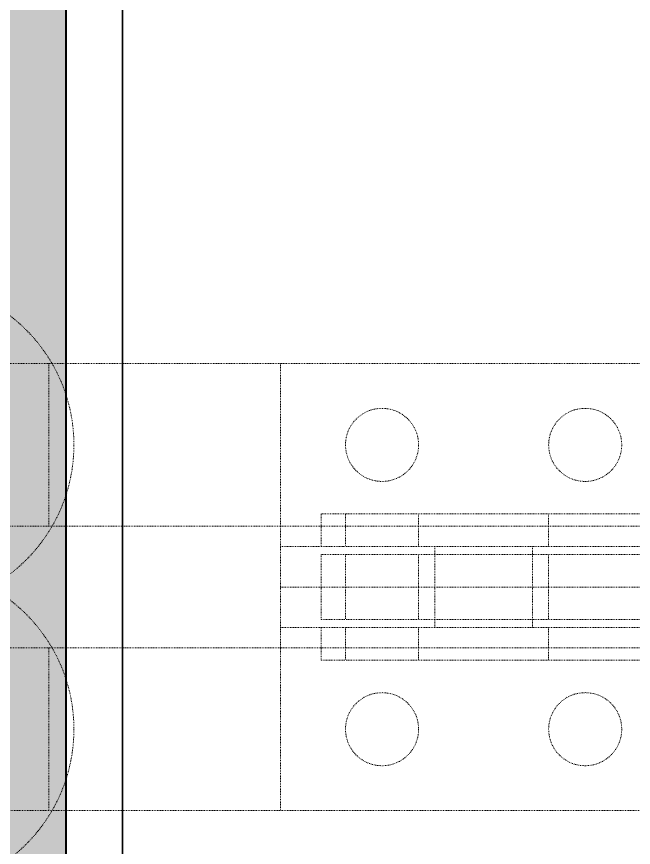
# Model space of a CAD drawing. Header units: millimetres. Extents: x -116965 to 323937, y 291661 to 566926.
# Drawn here: x -18920.3 to -18844.4, y 303499.2 to 303601.5 of the extents above; entities that cross this region are included whole.
import ezdxf

# ---------------------------------------------------------------- set-up
doc = ezdxf.new("R2010")
doc.units = ezdxf.units.MM
doc.linetypes.add('DASHED', pattern=[0.75, 0.5, -0.25])
doc.layers.get('0').update_dxf_attribs({"lineweight": 18})
for name, color, linetype, lineweight in [('Hatch', 7, 'Continuous', 9), ('Hidden Edges(Schneider)', 7, 'DASHED', 18), ('Sketch Geometry(Schneider)', 7, 'Continuous', 35), ('Visible Edges(Schneider)', 7, 'Continuous', 35)]:
    doc.layers.add(name, color=color, linetype=linetype, lineweight=lineweight)

msp = doc.modelspace()

# ---------------------------------------------------------------- hatches: boundary and pattern name
at = {"layer": 'Hatch'}
msp.add_hatch(color=256, dxfattribs=at).paths.add_polyline_path([(-18914.251709, 303353.74334), (-18932.304409, 303353.74334), (-18932.304409, 303406.72504), (-18922.307308, 303406.72504), (-18922.307308, 303599.842323), (-19007.293899, 303599.842323), (-19007.293899, 303611.799479), (-18932.304409, 303611.799479), (-18932.304409, 303703.683415), (-18914.251709, 303703.683415)])

# ---------------------------------------------------------------- linework, layer by layer
msp.add_line((-18914.251709, 303703.683415), (-18914.251709, 303353.74334))
at = {"layer": 'Hidden Edges(Schneider)', "ltscale": 0.138396}
for p, q in [((-18837.877861, 303558.779402), (-18969.700191, 303558.779402)), ((-18969.700191, 303538.779402), (-18837.877861, 303538.779402))]:
    msp.add_line(p, q, dxfattribs=at)
at = {"layer": 'Hidden Edges(Schneider)', "ltscale": 0.082567}
for p, q in [((-18916.377861, 303558.779402), (-18916.377861, 303538.779402)), ((-18887.877861, 303558.779402), (-18887.877861, 303538.779402)), ((-18916.377861, 303523.779402), (-18916.377861, 303503.779402)), ((-18887.877861, 303523.779402), (-18887.877861, 303503.779402))]:
    msp.add_line(p, q, dxfattribs=at)
at = {"layer": 'Hidden Edges(Schneider)', "ltscale": 0.0777}
for p, q in [((-18879.877861, 303540.279402), (-18882.877861, 303540.279402)), ((-18879.877861, 303535.279402), (-18882.877861, 303535.279402)), ((-18882.877861, 303527.279402), (-18879.877861, 303527.279402)), ((-18882.877861, 303522.279402), (-18879.877861, 303522.279402))]:
    msp.add_line(p, q, dxfattribs=at)
at = {"layer": 'Hidden Edges(Schneider)', "ltscale": 0.016433}
for p, q in [((-18882.877861, 303540.279402), (-18882.877861, 303536.279402)), ((-18879.877861, 303540.279402), (-18879.877861, 303536.279402)), ((-18870.877861, 303536.279402), (-18870.877861, 303540.279402)), ((-18854.877861, 303536.279402), (-18854.877861, 303540.279402)), ((-18882.877861, 303535.279402), (-18882.877861, 303531.279402)), ((-18879.877861, 303535.279402), (-18879.877861, 303531.279402)), ((-18870.877861, 303531.279402), (-18870.877861, 303535.279402)), ((-18854.877861, 303531.279402), (-18854.877861, 303535.279402)), ((-18882.877861, 303527.279402), (-18882.877861, 303531.279402)), ((-18879.877861, 303531.279402), (-18879.877861, 303527.279402)), ((-18870.877861, 303531.279402), (-18870.877861, 303527.279402)), ((-18854.877861, 303531.279402), (-18854.877861, 303527.279402)), ((-18882.877861, 303522.279402), (-18882.877861, 303526.279402)), ((-18879.877861, 303526.279402), (-18879.877861, 303522.279402)), ((-18870.877861, 303526.279402), (-18870.877861, 303522.279402)), ((-18854.877861, 303526.279402), (-18854.877861, 303522.279402))]:
    msp.add_line(p, q, dxfattribs=at)
at = {"layer": 'Hidden Edges(Schneider)', "ltscale": 0.136483}
for p, q in [((-18840.877861, 303540.279402), (-18879.877861, 303540.279402)), ((-18840.877861, 303536.279402), (-18879.877861, 303536.279402)), ((-18840.877861, 303535.279402), (-18879.877861, 303535.279402)), ((-18840.877861, 303531.279402), (-18879.877861, 303531.279402)), ((-18840.877861, 303527.279402), (-18879.877861, 303527.279402)), ((-18840.877861, 303526.279402), (-18879.877861, 303526.279402)), ((-18840.877861, 303522.279402), (-18879.877861, 303522.279402))]:
    msp.add_line(p, q, dxfattribs=at)
at = {"layer": 'Hidden Edges(Schneider)', "ltscale": 0.081058}
msp.add_line((-18887.877861, 303526.279402), (-18887.877861, 303538.779402), dxfattribs=at)
at = {"layer": 'Hidden Edges(Schneider)', "ltscale": 0.031631}
for p, q in [((-18887.877861, 303536.279402), (-18880.201002, 303536.279402)), ((-18880.201002, 303531.279402), (-18887.877861, 303531.279402)), ((-18880.201002, 303526.279402), (-18887.877861, 303526.279402))]:
    msp.add_line(p, q, dxfattribs=at)
at = {"layer": 'Hidden Edges(Schneider)', "ltscale": 0.004244}
for p, q in [((-18880.201002, 303536.279402), (-18879.877861, 303536.279402)), ((-18880.201002, 303531.279402), (-18879.877861, 303531.279402)), ((-18879.877861, 303526.279402), (-18880.201002, 303526.279402))]:
    msp.add_line(p, q, dxfattribs=at)
at = {"layer": 'Hidden Edges(Schneider)', "ltscale": 0.020567}
for p, q in [((-18868.877861, 303536.279402), (-18868.877861, 303531.279402)), ((-18856.877861, 303536.279402), (-18856.877861, 303531.279402)), ((-18868.877861, 303526.279402), (-18868.877861, 303531.279402)), ((-18856.877861, 303526.279402), (-18856.877861, 303531.279402))]:
    msp.add_line(p, q, dxfattribs=at)
at = {"layer": 'Hidden Edges(Schneider)', "ltscale": 0.010304}
msp.add_line((-18887.877861, 303523.779402), (-18887.877861, 303526.279402), dxfattribs=at)
at = {"layer": 'Hidden Edges(Schneider)', "ltscale": 0.141378}
for p, q in [((-18837.877861, 303523.779402), (-19080.271259, 303523.779402)), ((-19080.271259, 303503.779402), (-18837.877861, 303503.779402))]:
    msp.add_line(p, q, dxfattribs=at)
at = {"layer": 'Hidden Edges(Schneider)', "ltscale": 0.146589}
for centre in [(-18933.298825, 303548.779402), (-18933.298825, 303513.779402)]:
    msp.add_circle(centre, 20, dxfattribs=at)
at = {"layer": 'Hidden Edges(Schneider)', "ltscale": 0.148422}
for centre in [(-18875.377861, 303548.779402), (-18850.377861, 303548.779402), (-18875.377861, 303513.779402), (-18850.377861, 303513.779402)]:
    msp.add_circle(centre, 4.5, dxfattribs=at)
at = {"layer": 'Sketch Geometry(Schneider)'}
msp.add_line((-18914.251709, 303703.683415), (-18914.251709, 303353.74334), dxfattribs=at)
at = {"layer": 'Visible Edges(Schneider)'}
for p, q in [((-18914.298825, 303703.779402), (-18914.298825, 303353.779402)), ((-18907.298825, 303353.779402), (-18907.298825, 303703.779402))]:
    msp.add_line(p, q, dxfattribs=at)

doc.saveas('drawing.dxf')
